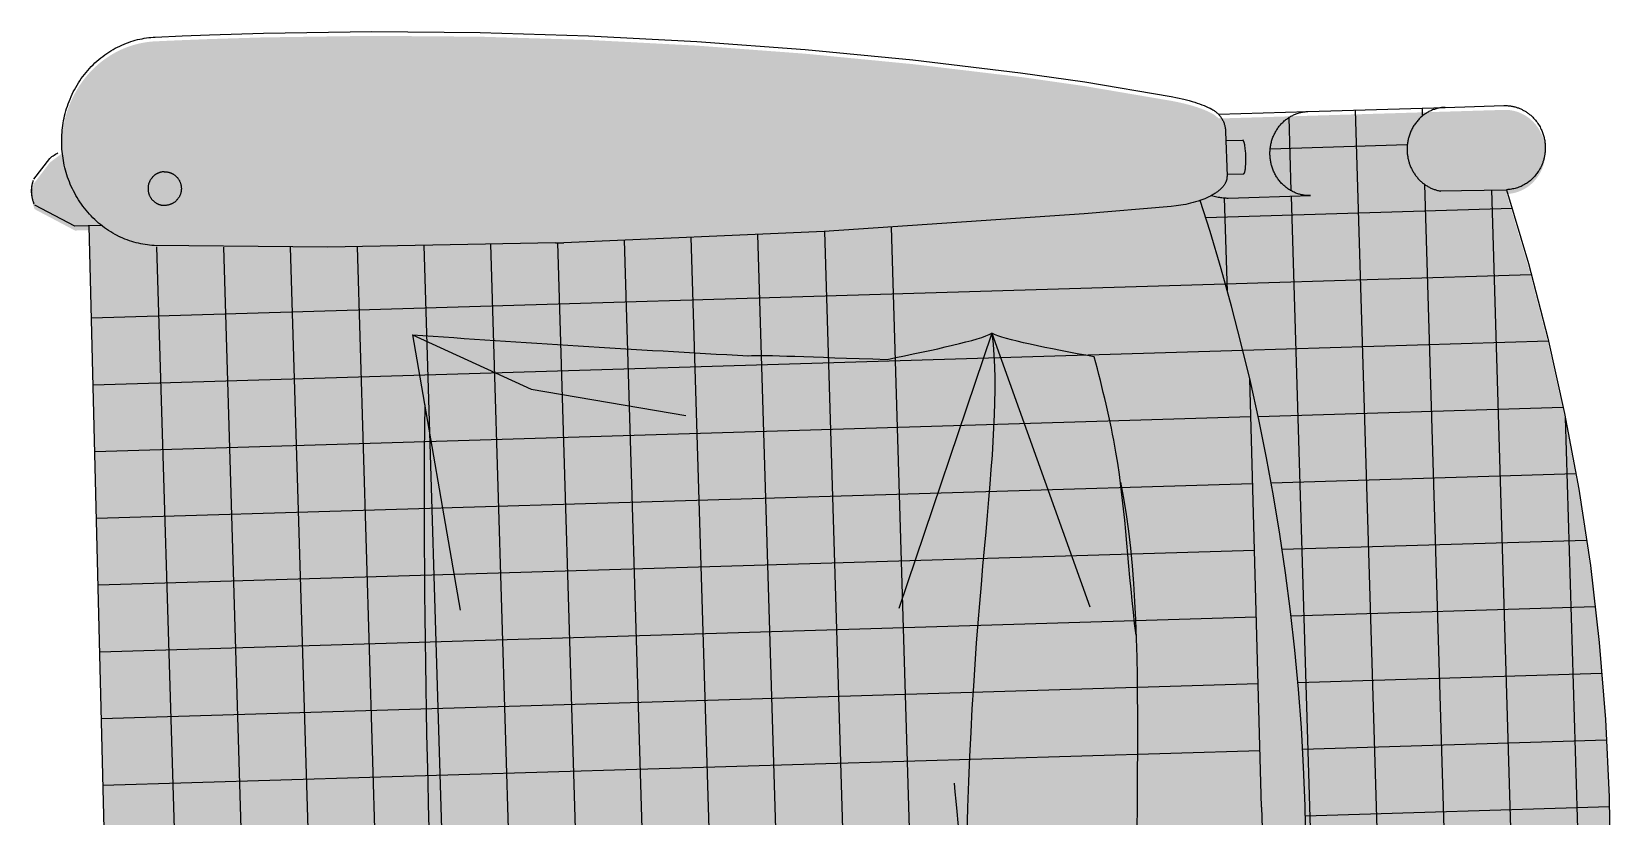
# Model space of a CAD drawing. Header units: millimetres. Extents: x -1 to 5416, y -1238 to 1407.
# Drawn here: x 390.845 to 391.595, y 1388.1 to 1388.473 of the extents above; entities that cross this region are included whole.
import ezdxf

# ---------------------------------------------------------------- set-up
doc = ezdxf.new("R2010")
doc.units = ezdxf.units.MM
doc.header["$MEASUREMENT"] = 0
doc.layers.add('A-FURN', color=32, linetype='Continuous')
doc.layers.add('ID-LF-FURN', color=32, linetype='Continuous')
doc.layers.add('H-BLOCKS', color=7, linetype='Continuous', true_color=0xffffff)

# ---------------------------------------------------------------- blocks, each defined once
blk = doc.blocks.new('SE_Ethimo_Kilt Armchair Lounge')
at = {"layer": 'H-BLOCKS'}
h = blk.add_hatch(color=256, dxfattribs=at)
h.dxf.hatch_style = 1
h.paths.add_polyline_path([(-0.38, 141.72), (-1.62, 290.32), (5.19, 290.32), (24.03, 301.02), (24.31, 301.78), (24.43, 302.13), (24.54, 302.48), (24.64, 302.83), (24.74, 303.18), (24.83, 303.54), (24.91, 303.9), (24.98, 304.26), (25.04, 304.62), (25.09, 304.98), (25.14, 305.35), (25.18, 305.71), (25.21, 306.08), (25.23, 306.44), (25.24, 306.81), (25.24, 307.17), (25.24, 307.54), (25.23, 307.9), (25.21, 308.27), (25.18, 308.63), (25.14, 309), (25.09, 309.36), (25.04, 309.72), (24.98, 310.08), (24.91, 310.44), (24.83, 310.8), (24.74, 311.16), (24.23, 313.07), (16.21, 322.97), (15.66, 323.36), (15.11, 323.75), (14.55, 324.13), (10.39, 326.77), (10.23, 331.67), (10.17, 332.79), (10.09, 333.91), (9.98, 335.03), (9.84, 336.14), (9.69, 337.26), (9.51, 338.36), (9.29, 339.53), (9.05, 340.69), (8.79, 341.84), (8.49, 342.99), (8.17, 344.13), (7.83, 345.26), (7.46, 346.39), (7.06, 347.5), (6.63, 348.64), (6.16, 349.77), (5.68, 350.88), (5.16, 351.99), (4.62, 353.09), (4.04, 354.18), (3.44, 355.25), (2.82, 356.31), (2.17, 357.36), (1.49, 358.4), (0.78, 359.41), (0.05, 360.41), (-0.71, 361.39), (-1.48, 362.35), (-2.29, 363.29), (-3.12, 364.21), (-3.96, 365.11), (-4.83, 365.98), (-5.72, 366.82), (-6.63, 367.65), (-7.55, 368.44), (-8.5, 369.21), (-9.46, 369.96), (-10.44, 370.68), (-11.42, 371.36), (-12.42, 372.01), (-13.44, 372.65), (-14.47, 373.25), (-15.5, 373.82), (-16.54, 374.36), (-17.6, 374.87), (-18.67, 375.35), (-19.72, 375.8), (-20.79, 376.22), (-21.86, 376.61), (-22.95, 376.97), (-24.01, 377.3), (-25.09, 377.6), (-26.17, 377.88), (-27.25, 378.12), (-28.31, 378.34), (-29.38, 378.52), (-30.45, 378.68), (-31.52, 378.82), (-32.56, 378.92), (-33.6, 379), (-34.64, 379.06), (-35.17, 379.08), (-35.69, 379.09), (-48.56, 379.28), (-61.43, 379.39), (-87.18, 379.41), (-138.67, 378.6), (-190.17, 376.63), (-241.62, 373.53), (-293, 369.28), (-344.26, 363.89), (-395.35, 357.38), (-446.86, 349.64), (-476.75, 344.45), (-517.53, 336.25), (-520.49, 335.57), (-523.42, 334.81), (-526.04, 334.05), (-527.35, 333.64), (-528.64, 333.2), (-529.77, 332.8), (-530.89, 332.38), (-532, 331.93), (-533.1, 331.46), (-534.03, 331.03), (-534.94, 330.59), (-535.84, 330.12), (-536.73, 329.62), (-537.08, 329.41), (-537.42, 329.19), (-537.75, 328.96), (-538.07, 328.71), (-538.39, 328.46), (-539.89, 327.17), (-582.29, 327.17), (-647.5, 327.17), (-675.46, 327.17), (-675.85, 327.17), (-676.25, 327.15), (-676.64, 327.13), (-677.03, 327.1), (-677.42, 327.07), (-677.81, 327.02), (-678.2, 326.96), (-678.58, 326.9), (-678.97, 326.83), (-679.35, 326.75), (-679.73, 326.66), (-680.11, 326.57), (-680.49, 326.46), (-680.86, 326.35), (-681.23, 326.23), (-681.6, 326.11), (-681.97, 325.97), (-682.33, 325.83), (-682.69, 325.68), (-683.05, 325.52), (-683.4, 325.36), (-683.75, 325.18), (-684.1, 325), (-684.45, 324.81), (-684.79, 324.62), (-685.13, 324.42), (-685.46, 324.21), (-685.79, 323.99), (-686.11, 323.76), (-686.44, 323.53), (-686.75, 323.29), (-687.07, 323.05), (-687.57, 322.63), (-688.05, 322.2), (-688.52, 321.75), (-688.98, 321.29), (-689.41, 320.81), (-689.84, 320.32), (-690.24, 319.82), (-690.63, 319.3), (-691.01, 318.77), (-691.36, 318.22), (-691.7, 317.67), (-692.02, 317.1), (-692.33, 316.52), (-692.61, 315.93), (-692.88, 315.33), (-693.13, 314.73), (-693.29, 314.28), (-693.45, 313.82), (-693.6, 313.36), (-693.74, 312.9), (-693.87, 312.43), (-693.98, 311.96), (-694.09, 311.49), (-694.18, 311.01), (-694.27, 310.54), (-694.34, 310.06), (-694.4, 309.58), (-694.45, 309.1), (-694.49, 308.62), (-694.52, 308.13), (-694.53, 307.65), (-694.54, 307.17), (-694.53, 306.77), (-694.52, 306.38), (-694.5, 305.98), (-694.48, 305.58), (-694.44, 305.19), (-694.4, 304.79), (-694.36, 304.4), (-694.3, 304.01), (-694.24, 303.62), (-694.17, 303.23), (-694.09, 302.85), (-694, 302.46), (-693.91, 302.08), (-693.81, 301.7), (-693.71, 301.32), (-693.59, 300.95), (-693.47, 300.57), (-693.34, 300.2), (-693.21, 299.84), (-693.07, 299.47), (-692.92, 299.11), (-692.76, 298.75), (-692.6, 298.39), (-692.43, 298.04), (-692.26, 297.69), (-692.08, 297.34), (-691.89, 297), (-691.69, 296.66), (-691.49, 296.32), (-691.28, 295.99), (-691.06, 295.66), (-690.84, 295.34), (-690.53, 294.9), (-690.2, 294.47), (-689.86, 294.05), (-689.52, 293.65), (-689.16, 293.25), (-688.79, 292.86), (-688.41, 292.48), (-688.02, 292.12), (-687.63, 291.76), (-687.22, 291.42), (-686.8, 291.09), (-686.38, 290.77), (-685.94, 290.46), (-685.5, 290.16), (-685.05, 289.88), (-684.59, 289.61), (-684.06, 289.32), (-683.53, 289.05), (-682.99, 288.79), (-682.44, 288.56), (-681.88, 288.34), (-681.32, 288.14), (-680.75, 287.96), (-680.18, 287.79), (-679.6, 287.65), (-679.02, 287.52), (-678.43, 287.42), (-677.84, 287.33), (-677.25, 287.26), (-676.65, 287.21), (-676.06, 287.18), (-675.57, 287.17), (-684.88, 251.95), (-693, 216.21), (-699.9, 180.21), (-705.55, 143.96), (-709.95, 107.52), (-713.11, 70.92), (-715, 34.19), (-715.63, -2.63), (-715, -39.45), (-713.11, -76.18), (-709.95, -112.78), (-705.55, -149.22), (-699.9, -185.47), (-693, -221.47), (-684.88, -257.21), (-675.52, -292.63), (-676.06, -292.64), (-676.65, -292.67), (-677.25, -292.72), (-677.84, -292.79), (-678.43, -292.87), (-679.02, -292.98), (-679.6, -293.11), (-680.18, -293.25), (-680.75, -293.41), (-681.32, -293.6), (-681.88, -293.8), (-682.44, -294.01), (-682.99, -294.25), (-683.53, -294.51), (-684.06, -294.78), (-684.59, -295.07), (-685.05, -295.34), (-685.5, -295.62), (-685.94, -295.92), (-686.38, -296.23), (-686.8, -296.55), (-687.22, -296.88), (-687.63, -297.22), (-688.02, -297.58), (-688.41, -297.94), (-688.79, -298.32), (-689.16, -298.71), (-689.52, -299.1), (-689.86, -299.51), (-690.2, -299.93), (-690.53, -300.36), (-690.84, -300.79), (-691.06, -301.12), (-691.28, -301.45), (-691.49, -301.78), (-691.69, -302.11), (-691.89, -302.45), (-692.08, -302.8), (-692.26, -303.14), (-692.43, -303.5), (-692.6, -303.85), (-692.76, -304.21), (-692.92, -304.57), (-693.07, -304.93), (-693.21, -305.29), (-693.34, -305.66), (-693.47, -306.03), (-693.59, -306.41), (-693.71, -306.78), (-693.81, -307.16), (-693.91, -307.54), (-694, -307.92), (-694.09, -308.31), (-694.17, -308.69), (-694.24, -309.08), (-694.3, -309.47), (-694.36, -309.86), (-694.4, -310.25), (-694.44, -310.65), (-694.48, -311.04), (-694.5, -311.44), (-694.52, -311.83), (-694.53, -312.23), (-694.54, -312.63), (-694.53, -313.11), (-694.52, -313.59), (-694.49, -314.07), (-694.45, -314.55), (-694.4, -315.04), (-694.34, -315.52), (-694.27, -315.99), (-694.18, -316.47), (-694.09, -316.95), (-693.98, -317.42), (-693.87, -317.89), (-693.74, -318.36), (-693.6, -318.82), (-693.45, -319.28), (-693.29, -319.73), (-693.13, -320.18), (-692.88, -320.79), (-692.61, -321.39), (-692.33, -321.98), (-692.02, -322.56), (-691.7, -323.13), (-691.36, -323.68), (-691.01, -324.22), (-690.63, -324.76), (-690.24, -325.27), (-689.84, -325.78), (-689.41, -326.27), (-688.98, -326.75), (-688.52, -327.21), (-688.05, -327.66), (-687.57, -328.09), (-687.07, -328.5), (-686.75, -328.75), (-686.44, -328.99), (-686.11, -329.22), (-685.79, -329.45), (-685.46, -329.66), (-685.13, -329.87), (-684.79, -330.08), (-684.45, -330.27), (-684.1, -330.46), (-683.75, -330.64), (-683.4, -330.81), (-683.05, -330.98), (-682.69, -331.14), (-682.33, -331.29), (-681.97, -331.43), (-681.6, -331.57), (-681.23, -331.69), (-680.86, -331.81), (-680.49, -331.92), (-680.11, -332.03), (-679.73, -332.12), (-679.35, -332.21), (-678.97, -332.29), (-678.58, -332.36), (-678.2, -332.42), (-677.81, -332.48), (-677.42, -332.52), (-677.03, -332.56), (-676.64, -332.59), (-676.25, -332.61), (-675.85, -332.62), (-675.46, -332.63), (-647.5, -332.63), (-582.29, -332.63), (-539.81, -332.63), (-538.7, -333.65), (-538.39, -333.92), (-538.07, -334.17), (-537.75, -334.41), (-537.42, -334.65), (-537.08, -334.87), (-536.73, -335.08), (-535.84, -335.58), (-534.94, -336.05), (-534.03, -336.49), (-533.1, -336.92), (-532, -337.39), (-530.89, -337.83), (-529.77, -338.26), (-528.64, -338.66), (-527.35, -339.09), (-526.04, -339.51), (-523.42, -340.27), (-520.49, -341.02), (-517.53, -341.7), (-476.75, -349.91), (-446.86, -355.1), (-395.35, -362.83), (-344.26, -369.35), (-293, -374.74), (-241.62, -378.99), (-190.17, -382.09), (-138.67, -384.05), (-87.18, -384.87), (-61.43, -384.85), (-48.56, -384.73), (-35.69, -384.55), (-35.17, -384.53), (-34.64, -384.52), (-33.6, -384.46), (-32.56, -384.38), (-31.52, -384.28), (-30.45, -384.14), (-29.38, -383.98), (-28.31, -383.79), (-27.25, -383.58), (-26.17, -383.33), (-25.09, -383.06), (-24.01, -382.76), (-22.95, -382.43), (-21.86, -382.07), (-20.79, -381.68), (-19.72, -381.26), (-18.67, -380.81), (-17.6, -380.33), (-16.54, -379.81), (-15.5, -379.27), (-14.47, -378.71), (-13.44, -378.1), (-12.42, -377.47), (-11.42, -376.82), (-10.44, -376.13), (-9.46, -375.41), (-8.5, -374.67), (-7.55, -373.9), (-6.63, -373.11), (-5.72, -372.28), (-4.83, -371.43), (-3.96, -370.56), (-3.12, -369.67), (-2.29, -368.75), (-1.48, -367.81), (-0.71, -366.85), (0.05, -365.87), (0.78, -364.87), (1.49, -363.86), (2.17, -362.82), (2.82, -361.77), (3.44, -360.71), (4.04, -359.64), (4.62, -358.55), (5.16, -357.44), (5.68, -356.34), (6.16, -355.22), (6.63, -354.1), (7.06, -352.96), (7.46, -351.84), (7.83, -350.72), (8.17, -349.59), (8.49, -348.45), (8.79, -347.3), (9.05, -346.14), (9.29, -344.98), (9.51, -343.82), (9.69, -342.71), (9.84, -341.6), (9.98, -340.49), (10.09, -339.37), (10.17, -338.25), (10.23, -337.13), (10.27, -336.01), (10.31, -332.58), (15.66, -328.82), (16.21, -328.42), (24.17, -318.6), (24.64, -316.97), (24.74, -316.62), (24.83, -316.26), (24.91, -315.9), (24.98, -315.54), (25.04, -315.18), (25.09, -314.82), (25.14, -314.45), (25.18, -314.09), (25.21, -313.72), (25.23, -313.36), (25.24, -312.99), (25.24, -312.63), (25.24, -312.26), (25.23, -311.9), (25.21, -311.53), (25.18, -311.17), (25.14, -310.81), (25.09, -310.44), (25.04, -310.08), (24.98, -309.72), (24.91, -309.36), (24.83, -309), (24.74, -308.64), (24.64, -308.29), (24.13, -306.54), (5.19, -295.78), (-1.61, -295.78), (0.02, -2.63)])
for p, q in [((-604.97, 325.34), (-604.97, -334.66)), ((-668.47, 285.44), (-668.47, -294.77)), ((-636.72, 289.02), (-636.72, -298.34)), ((-573.22, 285.34), (-573.22, -294.67)), ((-382.72, 276.22), (-382.72, -285.74)), ((-350.97, 275.03), (-350.97, -284.55)), ((-319.22, 274.63), (-319.22, -284.15)), ((-287.47, 274.23), (-287.47, -283.75)), ((-255.72, 273.83), (-255.72, -283.36)), ((-223.97, 273.48), (-223.97, -283)), ((-192.22, 273.81), (-192.22, -283.34)), ((-160.47, 274.16), (-160.47, -283.69)), ((-128.72, 274.51), (-128.72, -284.04)), ((-96.97, 275.25), (-96.97, -284.77)), ((-65.22, 276.3), (-65.22, -285.82)), ((-33.47, 277.35), (-33.47, -286.88)), ((-700.22, 176.16), (-700.22, -185.48)), ((-570.93, 0), (-715.57, 0)), ((-570.57, -31.75), (-715.18, -31.75)), ((-0.14, -31.75), (-550.3, -31.75)), ((-569.28, -63.5), (-713.88, -63.5)), ((-0.31, -63.5), (-550.39, -63.5)), ((-567, -95.25), (-711.65, -95.25)), ((-0.49, -95.25), (-550.48, -95.25)), ((-563.71, -127), (-708.49, -127)), ((-0.67, -127), (-550.57, -127)), ((-559.45, -158.75), (-704.39, -158.75)), ((-0.85, -158.75), (-550.66, -158.75)), ((-554.21, -190.5), (-699.33, -190.5)), ((-1.02, -190.5), (-550.75, -190.5)), ((-547.91, -222.25), (-693.26, -222.25)), ((-1.2, -222.25), (-547.91, -222.25)), ((-540.56, -254), (-686.08, -254)), ((-541.47, -250.29), (-541.47, -294.81)), ((-1.38, -254), (-540.56, -254)), ((-222.85, -283), (-114.48, -284.19)), ((-114.48, -284.19), (-32.13, -287.55)), ((-532.15, -285.75), (-677.88, -285.75)), ((-573.22, -297.19), (-573.22, -332.14)), ((-7.5, -297.81), (5.18, -297.81)), ((-38, -306.43), (-37.11, -306.48)), ((-563.82, -317.5), (-629.03, -317.5)), ((-582.3, -334.66), (-647.52, -334.66)), ((-636.72, -330.98), (-636.72, -334.66))]:
    blk.add_line(p, q)
for points in [[(-715.65, -4.66), (-715.01, 32.16), (-713.12, 68.89), (-709.96, 105.49), (-705.56, 141.93), (-699.91, 178.17), (-693.02, 214.18), (-684.89, 249.91), (-675.53, 285.34)], [(-529.87, 284.44), (-534.06, 269.73), (-538.79, 251.87), (-543.2, 233.93), (-547.29, 215.91), (-551.06, 197.82), (-554.5, 179.66), (-557.62, 161.43), (-560.41, 143.14), (-562.88, 124.8), (-565.02, 106.42), (-566.84, 87.98), (-568.32, 69.51), (-569.48, 51.01), (-570.31, 32.47), (-570.8, 13.91), (-570.97, -4.66)], [(-550.22, -4.66), (-550.65, 199.77)], [(-675.53, -294.66), (-684.89, -259.24), (-693.02, -223.5), (-699.91, -187.5), (-705.56, -151.26), (-709.96, -114.81), (-713.12, -78.21), (-715.01, -41.48), (-715.65, -4.66)], [(-570.97, -4.66), (-570.8, -23.24), (-570.31, -41.8), (-569.48, -60.33), (-568.32, -78.84), (-566.84, -97.31), (-565.02, -115.74), (-562.88, -134.13), (-560.41, -152.47), (-557.62, -170.75), (-554.5, -188.98), (-551.06, -207.14), (-547.29, -225.24), (-543.2, -243.26), (-538.79, -261.2), (-534.06, -279.05), (-529.82, -293.94)], [(-550.22, -4.66), (-550.8, -208.41)], [(0.01, -4.66), (-1.62, -297.81)], [(-542.91, -305.09), (-542.91, -304.96), (-542.9, -304.83), (-542.89, -304.71), (-542.89, -304.58), (-542.87, -304.46), (-542.86, -304.33), (-542.84, -304.21), (-542.82, -304.08), (-542.8, -303.96), (-542.78, -303.84), (-542.75, -303.72), (-542.72, -303.6), (-542.69, -303.48), (-542.66, -303.37), (-542.62, -303.25), (-542.59, -303.13), (-542.54, -302.99), (-542.49, -302.86), (-542.44, -302.72), (-542.38, -302.59), (-542.32, -302.45), (-542.26, -302.32), (-542.2, -302.19), (-542.13, -302.06), (-542, -301.82), (-541.86, -301.58), (-541.72, -301.35), (-541.56, -301.12), (-541.36, -300.84), (-541.15, -300.57), (-540.93, -300.3), (-540.71, -300.04), (-540.48, -299.8), (-540.25, -299.57), (-540.02, -299.34), (-539.78, -299.12), (-539.47, -298.85), (-539.16, -298.59), (-538.85, -298.34), (-538.53, -298.1), (-538.21, -297.87), (-537.88, -297.64), (-537.56, -297.43), (-537.22, -297.22), (-536.83, -296.97), (-536.43, -296.74), (-536.02, -296.51), (-535.61, -296.29), (-534.79, -295.88), (-533.96, -295.49), (-533, -295.08), (-532.04, -294.7), (-531.07, -294.35), (-530.09, -294.03), (-528.87, -293.65), (-527.64, -293.31), (-526.4, -293), (-525.15, -292.73), (-524.02, -292.5), (-522.87, -292.29), (-521.73, -292.11), (-520.58, -291.95), (-518.28, -291.69), (-515.97, -291.5), (-474.52, -289.17), (-350.72, -284.54), (-226.85, -283)], [(-222.85, -283), (-226.85, -283)], [(-15.81, -292.22), (-14.79, -292.78), (-13.78, -293.35), (-12.77, -293.97), (-11.77, -294.61), (-10.79, -295.28), (-9.83, -295.97), (-8.87, -296.7), (-7.93, -297.45), (-7.01, -298.22), (-6.11, -299.02), (-5.22, -299.85), (-4.35, -300.7), (-3.51, -301.57), (-2.68, -302.47), (-1.88, -303.39), (-1.1, -304.32), (-0.34, -305.28), (0.39, -306.26), (1.1, -307.25), (1.79, -308.26), (2.45, -309.29), (3.08, -310.33), (3.69, -311.39), (4.27, -312.45), (4.82, -313.53), (5.35, -314.63), (5.85, -315.72), (6.32, -316.83), (6.77, -317.94), (7.19, -319.07), (7.57, -320.17), (7.93, -321.28), (8.26, -322.4), (8.57, -323.53), (8.85, -324.66), (9.11, -325.8), (9.34, -326.95), (9.54, -328.1), (9.72, -329.19), (9.86, -330.29), (9.99, -331.39), (10.09, -332.49), (10.17, -333.6), (10.23, -334.71), (10.26, -335.81), (10.27, -336.92), (10.26, -338.04), (10.22, -339.16), (10.16, -340.28), (10.07, -341.4), (9.97, -342.52), (9.83, -343.64), (9.68, -344.75), (9.5, -345.85), (9.28, -347.02), (9.04, -348.18), (8.77, -349.33), (8.48, -350.48), (8.16, -351.62), (7.81, -352.75), (7.44, -353.88), (7.05, -354.99), (6.61, -356.13), (6.15, -357.26), (5.67, -358.37), (5.15, -359.48), (4.61, -360.58), (4.03, -361.67), (3.43, -362.74), (2.81, -363.8), (2.15, -364.85), (1.47, -365.89), (0.77, -366.9), (0.04, -367.9), (-0.72, -368.88), (-1.5, -369.84), (-2.3, -370.78), (-3.13, -371.7), (-3.97, -372.6), (-4.84, -373.47), (-5.73, -374.31), (-6.64, -375.14), (-7.56, -375.93), (-8.51, -376.7), (-9.47, -377.45), (-10.45, -378.17), (-11.43, -378.85), (-12.43, -379.51), (-13.45, -380.14), (-14.48, -380.74), (-15.51, -381.31), (-16.55, -381.85), (-17.61, -382.36), (-18.68, -382.84), (-19.73, -383.29), (-20.8, -383.71), (-21.88, -384.1), (-22.96, -384.46), (-24.03, -384.79), (-25.1, -385.09), (-26.18, -385.37), (-27.27, -385.61), (-28.32, -385.83), (-29.39, -386.01), (-30.46, -386.17), (-31.53, -386.31), (-32.57, -386.41), (-33.61, -386.49), (-34.66, -386.55), (-35.18, -386.57), (-35.7, -386.58), (-48.57, -386.77), (-61.44, -386.88), (-87.19, -386.9), (-138.68, -386.09), (-190.18, -384.12), (-241.64, -381.02), (-293.01, -376.77), (-344.27, -371.38), (-395.36, -364.87)], [(-32.13, -287.55), (-31.09, -287.65)], [(-31.09, -287.65), (-30.06, -287.78)], [(-30.06, -287.78), (-29, -287.94)], [(-29, -287.94), (-27.94, -288.12)], [(-27.94, -288.12), (-26.89, -288.33)], [(-26.89, -288.33), (-25.84, -288.56)], [(-25.84, -288.56), (-24.77, -288.83), (-23.7, -289.12)], [(-23.7, -289.12), (-22.65, -289.44), (-21.6, -289.79)], [(-21.6, -289.79), (-20.53, -290.17), (-19.47, -290.58)], [(-19.47, -290.58), (-18.42, -291.01), (-17.38, -291.47)], [(-17.38, -291.47), (-16.33, -291.97), (-15.3, -292.5)], [(-694.55, -314.66), (-694.55, -314.26), (-694.53, -313.87), (-694.52, -313.47), (-694.49, -313.07), (-694.46, -312.68), (-694.41, -312.29), (-694.37, -311.89), (-694.31, -311.5), (-694.25, -311.11), (-694.18, -310.73), (-694.1, -310.34), (-694.01, -309.96), (-693.92, -309.57), (-693.82, -309.19), (-693.72, -308.81), (-693.6, -308.44), (-693.48, -308.07), (-693.36, -307.69), (-693.22, -307.33), (-693.08, -306.96), (-692.93, -306.6), (-692.78, -306.24), (-692.61, -305.88), (-692.45, -305.53), (-692.27, -305.18), (-692.09, -304.83), (-691.9, -304.49), (-691.7, -304.15), (-691.5, -303.81), (-691.29, -303.48), (-691.07, -303.15), (-690.85, -302.83), (-690.54, -302.39), (-690.21, -301.96), (-689.87, -301.54), (-689.53, -301.14), (-689.17, -300.74), (-688.8, -300.35), (-688.42, -299.97), (-688.03, -299.61), (-687.64, -299.25), (-687.23, -298.91), (-686.81, -298.58), (-686.39, -298.26), (-685.96, -297.95), (-685.51, -297.66), (-685.06, -297.37), (-684.6, -297.1), (-684.08, -296.81), (-683.54, -296.54), (-683, -296.28), (-682.45, -296.05), (-681.89, -295.83), (-681.33, -295.63), (-680.76, -295.45), (-680.19, -295.28), (-679.61, -295.14), (-679.03, -295.01), (-678.44, -294.91), (-677.85, -294.82), (-677.26, -294.75), (-676.66, -294.7), (-676.07, -294.67), (-675.47, -294.66)], [(-643.46, -295.14), (-675.47, -294.66)], [(-647.52, -334.66), (-647.1, -334.66), (-646.68, -334.64), (-646.26, -334.62), (-645.84, -334.58), (-645.41, -334.53), (-644.98, -334.48), (-644.55, -334.41), (-644.12, -334.33), (-643.68, -334.24), (-643.25, -334.13), (-642.81, -334.02), (-642.38, -333.89), (-641.94, -333.75), (-641.51, -333.6), (-641.07, -333.43), (-640.64, -333.26), (-640.21, -333.07), (-639.79, -332.87), (-639.36, -332.65), (-638.94, -332.43), (-638.52, -332.19), (-638.11, -331.94), (-637.7, -331.68), (-637.3, -331.4), (-636.9, -331.12), (-636.51, -330.82), (-636.12, -330.51), (-635.75, -330.19), (-635.38, -329.86), (-635.01, -329.52), (-634.66, -329.17), (-634.31, -328.8), (-633.98, -328.43), (-633.65, -328.05), (-633.33, -327.66), (-633.02, -327.27), (-632.72, -326.86), (-632.43, -326.45), (-632.15, -326.03), (-631.89, -325.61), (-631.63, -325.17), (-631.39, -324.74), (-631.15, -324.29), (-630.93, -323.85), (-630.72, -323.4), (-630.52, -322.94), (-630.33, -322.48), (-630.16, -322.02), (-629.99, -321.56), (-629.84, -321.1), (-629.7, -320.63), (-629.56, -320.17), (-629.45, -319.7), (-629.34, -319.23), (-629.24, -318.77), (-629.16, -318.3), (-629.08, -317.84), (-629.02, -317.38), (-628.96, -316.92), (-628.92, -316.46), (-628.89, -316), (-628.86, -315.55), (-628.85, -315.11), (-628.84, -314.66), (-628.85, -314.27), (-628.86, -313.88), (-628.88, -313.48), (-628.9, -313.09), (-628.94, -312.69), (-628.98, -312.28), (-629.03, -311.88), (-629.08, -311.47), (-629.15, -311.06), (-629.22, -310.66), (-629.3, -310.25), (-629.4, -309.84), (-629.49, -309.43), (-629.6, -309.02), (-629.72, -308.61), (-629.85, -308.2), (-629.98, -307.79), (-630.12, -307.38), (-630.28, -306.98), (-630.44, -306.58), (-630.61, -306.17), (-630.79, -305.78), (-630.98, -305.38), (-631.17, -304.99), (-631.38, -304.6), (-631.59, -304.22), (-631.82, -303.84), (-632.05, -303.46), (-632.29, -303.09), (-632.54, -302.72), (-632.79, -302.36), (-633.06, -302.01), (-633.33, -301.66), (-633.61, -301.32), (-633.89, -300.98), (-634.19, -300.65), (-634.49, -300.33), (-634.8, -300.02), (-635.11, -299.71), (-635.43, -299.42), (-635.76, -299.13), (-636.09, -298.84), (-636.43, -298.57), (-636.77, -298.31), (-637.12, -298.05), (-637.47, -297.8), (-637.82, -297.57), (-638.18, -297.34), (-638.55, -297.12), (-638.91, -296.91), (-639.28, -296.71), (-639.66, -296.52), (-640.03, -296.34), (-640.41, -296.17), (-640.79, -296.01), (-641.17, -295.85), (-641.55, -295.71), (-641.93, -295.58), (-642.31, -295.45), (-642.69, -295.34), (-643.08, -295.24), (-643.46, -295.14), (-643.84, -295.05), (-644.22, -294.98)], [(-543.18, -294.68), (-582.3, -294.66)], [(-582.3, -294.66), (-581.89, -294.67), (-581.47, -294.68), (-581.05, -294.71), (-580.63, -294.74), (-580.2, -294.79), (-579.77, -294.85), (-579.34, -294.92), (-578.91, -295), (-578.47, -295.09), (-578.04, -295.19), (-577.6, -295.31), (-577.17, -295.43), (-576.73, -295.57), (-576.3, -295.73), (-575.86, -295.89), (-575.43, -296.07), (-575, -296.26), (-574.57, -296.46), (-574.15, -296.67), (-573.73, -296.9), (-573.31, -297.13), (-572.9, -297.39), (-572.49, -297.65), (-572.09, -297.92), (-571.69, -298.21), (-571.3, -298.51), (-570.91, -298.81), (-570.54, -299.13), (-570.17, -299.47), (-569.8, -299.81), (-569.45, -300.16), (-569.1, -300.52), (-568.76, -300.89), (-568.44, -301.27), (-568.12, -301.66), (-567.81, -302.06), (-567.51, -302.46), (-567.22, -302.87), (-566.94, -303.29), (-566.68, -303.72), (-566.42, -304.15), (-566.18, -304.59), (-565.94, -305.03), (-565.72, -305.48), (-565.51, -305.93), (-565.31, -306.38), (-565.12, -306.84), (-564.94, -307.3), (-564.78, -307.76), (-564.63, -308.23), (-564.48, -308.69), (-564.35, -309.16), (-564.23, -309.63), (-564.13, -310.09), (-564.03, -310.56), (-563.94, -311.02), (-563.87, -311.49), (-563.81, -311.95), (-563.75, -312.41), (-563.71, -312.86), (-563.68, -313.32), (-563.65, -313.77), (-563.64, -314.22), (-563.63, -314.66)], [(-535.21, -296.09), (-535.87, -295.9), (-537.11, -295.58), (-538.37, -295.3), (-538.97, -295.18), (-539.58, -295.07), (-540.19, -294.98), (-540.8, -294.89), (-541.4, -294.82), (-541.99, -294.76), (-542.59, -294.72), (-543.18, -294.68)], [(5.18, -297.81), (23.99, -308.5)], [(-550.89, -306.03), (-550.89, -306.03), (-550.9, -306.03), (-550.91, -306.03), (-550.91, -306.04), (-550.92, -306.04), (-550.93, -306.04), (-550.93, -306.04), (-550.94, -306.04), (-550.95, -306.04), (-550.95, -306.05), (-550.96, -306.05), (-550.97, -306.05), (-550.98, -306.05), (-550.98, -306.06), (-550.99, -306.06), (-551, -306.07), (-551, -306.07), (-551.01, -306.07), (-551.02, -306.08), (-551.02, -306.08), (-551.03, -306.09), (-551.04, -306.1), (-551.05, -306.1), (-551.05, -306.11), (-551.06, -306.11), (-551.07, -306.12), (-551.07, -306.13), (-551.08, -306.13), (-551.09, -306.14), (-551.1, -306.15), (-551.11, -306.17), (-551.13, -306.18), (-551.14, -306.2), (-551.15, -306.22), (-551.17, -306.25), (-551.18, -306.27), (-551.2, -306.29), (-551.21, -306.32), (-551.23, -306.34), (-551.24, -306.37), (-551.26, -306.4), (-551.28, -306.46), (-551.31, -306.52), (-551.34, -306.6), (-551.37, -306.67), (-551.4, -306.75), (-551.43, -306.84), (-551.45, -306.93), (-551.51, -307.12), (-551.56, -307.34), (-551.62, -307.57), (-551.67, -307.82), (-551.76, -308.38), (-551.85, -308.99), (-551.92, -309.66), (-551.99, -310.36), (-552.04, -311.09), (-552.1, -312.58), (-552.12, -314.03), (-552.1, -315.49), (-552.04, -316.98), (-551.99, -317.71), (-551.92, -318.41), (-551.85, -319.08), (-551.76, -319.69), (-551.67, -320.24), (-551.62, -320.5), (-551.56, -320.73), (-551.51, -320.94), (-551.45, -321.14), (-551.43, -321.23), (-551.4, -321.32), (-551.37, -321.4), (-551.34, -321.47), (-551.31, -321.54), (-551.28, -321.61), (-551.26, -321.67), (-551.24, -321.7), (-551.23, -321.72), (-551.21, -321.75), (-551.2, -321.78), (-551.18, -321.8), (-551.17, -321.82), (-551.15, -321.84), (-551.14, -321.86), (-551.13, -321.88), (-551.11, -321.9), (-551.1, -321.92), (-551.09, -321.92), (-551.08, -321.93), (-551.07, -321.94), (-551.07, -321.95), (-551.06, -321.95), (-551.05, -321.96), (-551.05, -321.97), (-551.04, -321.97), (-551.03, -321.98), (-551.02, -321.98), (-551.02, -321.99), (-551.01, -321.99), (-551, -322), (-551, -322), (-550.99, -322.01), (-550.98, -322.01), (-550.98, -322.01), (-550.97, -322.02), (-550.96, -322.02), (-550.95, -322.02), (-550.95, -322.02), (-550.94, -322.03), (-550.93, -322.03), (-550.93, -322.03), (-550.92, -322.03), (-550.91, -322.03), (-550.91, -322.03), (-550.9, -322.03), (-550.89, -322.03), (-550.89, -322.03)], [(-542.91, -306.03), (-550.89, -306.03)], [(-542.91, -326.31), (-542.91, -305.09)], [(-38.01, -322.43), (-38.25, -322.43), (-38.49, -322.42), (-38.73, -322.4), (-38.96, -322.37), (-39.2, -322.34), (-39.43, -322.3), (-39.67, -322.25), (-39.9, -322.2), (-40.06, -322.16), (-40.23, -322.11), (-40.39, -322.06), (-40.55, -322.01), (-40.71, -321.95), (-40.87, -321.89), (-41.03, -321.83), (-41.19, -321.76), (-41.35, -321.69), (-41.5, -321.61), (-41.65, -321.54), (-41.8, -321.45), (-41.95, -321.37), (-42.1, -321.28), (-42.24, -321.19), (-42.38, -321.1), (-42.59, -320.96), (-42.78, -320.82), (-42.98, -320.66), (-43.16, -320.51), (-43.35, -320.34), (-43.52, -320.17), (-43.7, -320), (-43.86, -319.82), (-44.02, -319.64), (-44.18, -319.45), (-44.33, -319.25), (-44.48, -319.06), (-44.61, -318.85), (-44.75, -318.64), (-44.87, -318.43), (-44.99, -318.22), (-45.1, -318), (-45.21, -317.78), (-45.31, -317.55), (-45.4, -317.32), (-45.48, -317.09), (-45.56, -316.86), (-45.63, -316.62), (-45.69, -316.38), (-45.75, -316.14), (-45.8, -315.9), (-45.84, -315.66), (-45.87, -315.41), (-45.9, -315.17), (-45.92, -314.92), (-45.93, -314.68), (-45.93, -314.43), (-45.93, -314.18), (-45.92, -313.94), (-45.9, -313.69), (-45.87, -313.45), (-45.84, -313.2), (-45.8, -312.96), (-45.75, -312.72), (-45.69, -312.48), (-45.63, -312.24), (-45.56, -312), (-45.48, -311.77), (-45.4, -311.54), (-45.31, -311.31), (-45.21, -311.08), (-45.1, -310.86), (-44.99, -310.64), (-44.87, -310.43), (-44.75, -310.22), (-44.61, -310.01), (-44.48, -309.81), (-44.33, -309.61), (-44.18, -309.41), (-44.02, -309.22), (-43.86, -309.04), (-43.7, -308.86), (-43.52, -308.69), (-43.35, -308.52), (-43.16, -308.35), (-42.98, -308.2), (-42.78, -308.05), (-42.59, -307.9), (-42.38, -307.76), (-42.2, -307.64), (-42.01, -307.53), (-41.82, -307.42), (-41.63, -307.32), (-41.43, -307.22), (-41.24, -307.12), (-41.03, -307.04), (-40.83, -306.96), (-40.61, -306.87), (-40.38, -306.8), (-40.15, -306.73), (-39.92, -306.67), (-39.69, -306.61), (-39.45, -306.56), (-39.21, -306.52), (-38.97, -306.49), (-38.73, -306.46), (-38.49, -306.45), (-38.25, -306.43), (-38, -306.43)], [(-30.09, -314.44), (-30.09, -314.19), (-30.1, -313.95), (-30.12, -313.7), (-30.15, -313.46), (-30.18, -313.22), (-30.22, -312.98), (-30.27, -312.74), (-30.32, -312.5), (-30.39, -312.26), (-30.46, -312.03), (-30.53, -311.79), (-30.62, -311.56), (-30.71, -311.34), (-30.8, -311.11), (-30.91, -310.89), (-31.02, -310.67), (-31.14, -310.46), (-31.26, -310.25), (-31.39, -310.04), (-31.52, -309.84), (-31.67, -309.64), (-31.81, -309.45), (-31.97, -309.26), (-32.13, -309.07), (-32.29, -308.89), (-32.46, -308.72), (-32.64, -308.55), (-32.82, -308.39), (-33, -308.23), (-33.19, -308.08), (-33.39, -307.93), (-33.59, -307.79), (-33.73, -307.7), (-33.87, -307.61), (-34.02, -307.52), (-34.16, -307.44), (-34.31, -307.35), (-34.46, -307.28), (-34.62, -307.2), (-34.77, -307.13), (-34.93, -307.06), (-35.08, -307), (-35.24, -306.93), (-35.4, -306.88), (-35.56, -306.82), (-35.73, -306.77), (-35.89, -306.72), (-36.05, -306.68), (-36.31, -306.62), (-36.58, -306.56), (-36.85, -306.52), (-37.11, -306.48)], [(-675.47, -334.66), (-675.86, -334.66), (-676.26, -334.64), (-676.65, -334.62), (-677.04, -334.59), (-677.43, -334.56), (-677.82, -334.51), (-678.21, -334.45), (-678.59, -334.39), (-678.98, -334.32), (-679.36, -334.24), (-679.74, -334.15), (-680.12, -334.06), (-680.5, -333.96), (-680.87, -333.84), (-681.24, -333.73), (-681.61, -333.6), (-681.98, -333.46), (-682.34, -333.32), (-682.7, -333.17), (-683.06, -333.01), (-683.41, -332.85), (-683.77, -332.67), (-684.11, -332.49), (-684.46, -332.3), (-684.8, -332.11), (-685.14, -331.91), (-685.47, -331.7), (-685.8, -331.48), (-686.13, -331.25), (-686.45, -331.02), (-686.77, -330.78), (-687.08, -330.54), (-687.58, -330.12), (-688.06, -329.69), (-688.53, -329.24), (-688.99, -328.78), (-689.43, -328.3), (-689.85, -327.81), (-690.25, -327.31), (-690.64, -326.79), (-691.02, -326.26), (-691.37, -325.71), (-691.71, -325.16), (-692.03, -324.59), (-692.34, -324.01), (-692.62, -323.42), (-692.89, -322.82), (-693.14, -322.22), (-693.31, -321.77), (-693.46, -321.31), (-693.61, -320.85), (-693.75, -320.39), (-693.88, -319.92), (-693.99, -319.45), (-694.1, -318.98), (-694.19, -318.5), (-694.28, -318.03), (-694.35, -317.55), (-694.41, -317.07), (-694.46, -316.59), (-694.5, -316.11), (-694.53, -315.62), (-694.54, -315.14), (-694.55, -314.66)], [(-563.63, -314.66), (-563.64, -315.11), (-563.65, -315.55), (-563.68, -316), (-563.71, -316.46), (-563.75, -316.92), (-563.81, -317.38), (-563.87, -317.84), (-563.94, -318.3), (-564.03, -318.77), (-564.13, -319.23), (-564.23, -319.7), (-564.35, -320.17), (-564.48, -320.63), (-564.63, -321.1), (-564.78, -321.56), (-564.94, -322.02), (-565.12, -322.48), (-565.31, -322.94), (-565.51, -323.4), (-565.72, -323.85), (-565.94, -324.29), (-566.18, -324.74), (-566.42, -325.17), (-566.68, -325.61), (-566.94, -326.03), (-567.22, -326.45), (-567.51, -326.86), (-567.81, -327.27), (-568.12, -327.66), (-568.44, -328.05), (-568.76, -328.43), (-569.1, -328.8), (-569.45, -329.17), (-569.8, -329.52), (-570.17, -329.86), (-570.54, -330.19), (-570.91, -330.51), (-571.3, -330.82), (-571.69, -331.12), (-572.09, -331.4), (-572.49, -331.68), (-572.9, -331.94), (-573.31, -332.19), (-573.73, -332.43), (-574.15, -332.65), (-574.57, -332.87), (-575, -333.07), (-575.43, -333.26), (-575.86, -333.43), (-576.3, -333.6), (-576.73, -333.75), (-577.17, -333.89), (-577.6, -334.02), (-578.04, -334.13), (-578.47, -334.24), (-578.91, -334.33), (-579.34, -334.41), (-579.77, -334.48), (-580.2, -334.53), (-580.63, -334.58), (-581.05, -334.62), (-581.47, -334.64), (-581.89, -334.66), (-582.3, -334.66)], [(-37.98, -322.43), (-37.74, -322.43), (-37.49, -322.41), (-37.25, -322.39), (-37, -322.37), (-36.76, -322.33), (-36.52, -322.29), (-36.28, -322.24), (-36.04, -322.18), (-35.88, -322.14), (-35.72, -322.09), (-35.56, -322.04), (-35.4, -321.98), (-35.24, -321.93), (-35.08, -321.87), (-34.93, -321.8), (-34.77, -321.73), (-34.62, -321.66), (-34.47, -321.59), (-34.32, -321.51), (-34.17, -321.43), (-34.02, -321.35), (-33.88, -321.26), (-33.74, -321.17), (-33.6, -321.08), (-33.4, -320.94), (-33.2, -320.79), (-33.01, -320.64), (-32.83, -320.48), (-32.65, -320.32), (-32.47, -320.15), (-32.3, -319.98), (-32.14, -319.8), (-31.98, -319.61), (-31.82, -319.43), (-31.67, -319.23), (-31.53, -319.03), (-31.4, -318.83), (-31.27, -318.62), (-31.14, -318.41), (-31.02, -318.2), (-30.91, -317.98), (-30.81, -317.76), (-30.71, -317.54), (-30.62, -317.31), (-30.54, -317.08), (-30.46, -316.85), (-30.39, -316.61), (-30.33, -316.38), (-30.27, -316.14), (-30.22, -315.9), (-30.18, -315.66), (-30.15, -315.41), (-30.12, -315.17), (-30.11, -314.93), (-30.09, -314.68), (-30.09, -314.44)], [(24.18, -308.93), (24.31, -309.3), (24.44, -309.67), (24.56, -310.02), (24.66, -310.38), (24.76, -310.73), (24.85, -311.08), (24.93, -311.43), (25, -311.79), (25.07, -312.15), (25.12, -312.51), (25.17, -312.87), (25.21, -313.24), (25.24, -313.59), (25.26, -313.95), (25.27, -314.31), (25.28, -314.66)], [(24.18, -308.93), (24.3, -309.28), (24.42, -309.62), (24.53, -309.97), (24.63, -310.32), (24.73, -310.67), (24.82, -311.03), (24.89, -311.39), (24.97, -311.75), (25.03, -312.11), (25.08, -312.47), (25.13, -312.84), (25.17, -313.2), (25.19, -313.57), (25.21, -313.93), (25.23, -314.3), (25.23, -314.66)], [(25.28, -314.66), (25.27, -315.03), (25.26, -315.4), (25.24, -315.74), (25.21, -316.08), (25.17, -316.45), (25.12, -316.81), (25.07, -317.18), (25, -317.54), (24.93, -317.9), (24.84, -318.26), (24.75, -318.62), (24.65, -318.98), (24.54, -319.34), (24.43, -319.69), (24.31, -320.04), (24.18, -320.39)], [(25.23, -314.66), (25.23, -315.03), (25.21, -315.39), (25.19, -315.76), (25.17, -316.12), (25.13, -316.49), (25.08, -316.85), (25.03, -317.21), (24.97, -317.57), (24.89, -317.93), (24.82, -318.29), (24.73, -318.65), (24.63, -319), (24.53, -319.36), (24.42, -319.7), (24.3, -320.05), (24.18, -320.39)], [(25.28, -314.66), (25.28, -314.66), (25.28, -314.66), (25.28, -314.66), (25.28, -314.66), (25.28, -314.66), (25.28, -314.66), (25.27, -314.66), (25.23, -314.66)], [(-542.91, -322.03), (-550.89, -322.03)], [(23.99, -320.84), (16.19, -330.46), (15.65, -330.86), (15.1, -331.24), (14.54, -331.62), (13.97, -331.98), (13.39, -332.33), (12.8, -332.67), (12.21, -333), (12.18, -333.01)], [(-536.74, -337.11), (-537.09, -336.9), (-537.43, -336.68), (-537.76, -336.45), (-538.08, -336.2), (-538.4, -335.95), (-538.71, -335.68), (-539.01, -335.41), (-539.3, -335.13), (-539.58, -334.83), (-539.85, -334.53), (-540.11, -334.22), (-540.36, -333.9), (-540.6, -333.57), (-540.83, -333.23), (-541.05, -332.89), (-541.26, -332.54), (-541.45, -332.19), (-541.64, -331.82), (-541.81, -331.45), (-541.97, -331.08), (-542.12, -330.7), (-542.25, -330.32), (-542.38, -329.93), (-542.49, -329.54), (-542.58, -329.14), (-542.67, -328.74), (-542.74, -328.34), (-542.8, -327.94), (-542.85, -327.53), (-542.88, -327.13), (-542.9, -326.72), (-542.91, -326.31)], [(-647.52, -334.66), (-675.47, -334.66)], [(-539.73, -334.66), (-582.3, -334.66)], [(-446.24, -357.24), (-476.76, -351.94), (-517.55, -343.74), (-520.5, -343.06), (-523.43, -342.3), (-526.06, -341.54), (-527.36, -341.13), (-528.65, -340.69), (-529.78, -340.29), (-530.9, -339.87), (-532.01, -339.42), (-533.11, -338.95), (-534.04, -338.52), (-534.95, -338.08), (-535.85, -337.61), (-536.74, -337.11)], [(-395.36, -364.87), (-446.3, -357.22)]]:
    blk.add_lwpolyline(points)
blk = doc.blocks.new('*U36')
at = {"layer": 'H-BLOCKS'}
h = blk.add_hatch(color=256, dxfattribs=at)
h.dxf.hatch_style = 1
edge = h.paths.add_edge_path()
edge.add_spline(control_points=[(0.02389, -0.06262), (-0.08392, -0.05837), (-0.13439, -0.04391), (-0.17391, -0.0474)], knot_values=[0.231672, 0.231672, 0.231672, 0.231672, 0.473656, 0.473656, 0.473656, 0.473656], degree=3, periodic=0)
edge.add_spline(control_points=[(-0.17391, -0.0474), (-0.17163, -0.0516), (-0.16871, -0.06815), (-0.16579, -0.0847)], knot_values=[0, 0, 0, 0, 0.078145, 0.078145, 0.078145, 0.078145], degree=3, periodic=0)
edge.add_spline(control_points=[(-0.16579, -0.0847), (-0.16745, -0.11262), (-0.16877, -0.12716), (-0.16855, -0.13393)], knot_values=[0.363931, 0.363931, 0.363931, 0.363931, 0.423703, 0.423703, 0.423703, 0.423703], degree=3, periodic=0)
edge.add_spline(control_points=[(-0.16854, -0.13384), (-0.17028, -0.15383), (-0.1737, -0.19329), (-0.17763, -0.23271), (-0.17956, -0.25217)], knot_values=[0, 0, 0, 0, 0.060184, 0.118837, 0.118837, 0.118837, 0.118837], degree=3, periodic=0)
edge.add_line((-0.17956, -0.25217), (-0.15462, -0.24862))
edge.add_spline(control_points=[(-0.15462, -0.24862), (-0.0698, -0.25216), (0.01516, -0.2519), (0.10013, -0.25147)], knot_values=[0.108062, 0.108062, 0.108062, 0.108062, 0.362818, 0.362818, 0.362818, 0.362818], degree=3, periodic=0)
edge.add_spline(control_points=[(0.10013, -0.25147), (0.11515, -0.25338), (0.1416, -0.25637), (0.16816, -0.25825), (0.17961, -0.25906)], knot_values=[0.067976, 0.067976, 0.067976, 0.067976, 0.113401, 0.147843, 0.147843, 0.147843, 0.147843], degree=3, periodic=0)
edge.add_spline(control_points=[(0.17961, -0.25906), (0.17624, -0.22435), (0.17287, -0.18963), (0.1695, -0.15492)], knot_values=[0, 0, 0, 0, 0.104637, 0.104637, 0.104637, 0.104637], degree=3, periodic=0)
edge.add_spline(control_points=[(0.1695, -0.15492), (0.17036, -0.14982), (0.17588, -0.11497), (0.17814, -0.07969), (0.18007, -0.04957)], knot_values=[0.045196, 0.045196, 0.045196, 0.045196, 0.060717, 0.151107, 0.151107, 0.151107, 0.151107], degree=3, periodic=0)
edge.add_spline(control_points=[(0.18007, -0.04957), (0.12715, -0.05381), (0.06571, -0.05928), (0.02389, -0.06262)], knot_values=[0.166377, 0.166377, 0.166377, 0.166377, 0.293159, 0.293159, 0.293159, 0.293159], degree=3, periodic=0)
edge = h.paths.add_edge_path()
edge.add_spline(control_points=[(0.02389, -0.06262), (0.06571, -0.05928), (0.12715, -0.05381), (0.18007, -0.04957)], knot_values=[0.166377, 0.166377, 0.166377, 0.166377, 0.293159, 0.293159, 0.293159, 0.293159], degree=3, periodic=0)
edge.add_spline(control_points=[(0.18007, -0.04957), (0.17981, -0.03811), (0.17956, -0.02664), (0.17917, -0.01519)], knot_values=[0.116749, 0.116749, 0.116749, 0.116749, 0.151107, 0.151107, 0.151107, 0.151107], degree=3, periodic=0)
edge.add_spline(control_points=[(0.17917, -0.01519), (0.16247, -0.00968), (0.12932, 0.00107), (0.09445, 0.00057), (0.07715, 0.00033)], knot_values=[0, 0, 0, 0, 0.052319, 0.103836, 0.103836, 0.103836, 0.103836], degree=3, periodic=0)
edge.add_spline(control_points=[(0.07715, 0.00033), (0.0414, -0.00538), (-0.01487, 0.00056), (-0.06569, 0.00033)], knot_values=[0.18139, 0.18139, 0.18139, 0.18139, 0.374151, 0.374151, 0.374151, 0.374151], degree=3, periodic=0)
edge.add_spline(control_points=[(-0.06569, 0.00033), (-0.08378, -0.00146), (-0.10188, -0.00178), (-0.11977, -0.00356)], knot_values=[0, 0, 0, 0, 0.054053, 0.054053, 0.054053, 0.054053], degree=3, periodic=0)
edge.add_spline(control_points=[(-0.11977, -0.00356), (-0.1234, -0.00392), (-0.13841, -0.00567), (-0.15323, -0.00888), (-0.16447, -0.01149)], knot_values=[0.054053, 0.054053, 0.054053, 0.054053, 0.065004, 0.099522, 0.099522, 0.099522, 0.099522], degree=3, periodic=0)
edge.add_spline(control_points=[(-0.16447, -0.01149), (-0.168, -0.02756), (-0.17151, -0.04339), (-0.17391, -0.0474)], knot_values=[0.001613, 0.001613, 0.001613, 0.001613, 0.078145, 0.078145, 0.078145, 0.078145], degree=3, periodic=0)
edge.add_spline(control_points=[(-0.17391, -0.0474), (-0.13439, -0.04391), (-0.08392, -0.05837), (0.02389, -0.06262)], knot_values=[0.231672, 0.231672, 0.231672, 0.231672, 0.473656, 0.473656, 0.473656, 0.473656], degree=3, periodic=0)
at = {"extrusion": (0, 0, -1)}
for p, q in [((-0.17391, -0.0474), (-0.07618, -0.01566)), ((-0.17391, -0.0474), (-0.07758, -0.08318)), ((-0.15905, -0.21083), (-0.14812, -0.15645)), ((0.17961, -0.25906), (0.10974, -0.19003)), ((-0.17956, -0.25217), (-0.15905, -0.21083)), ((-0.17956, -0.25217), (-0.08167, -0.23823))]:
    blk.add_line(p, q, dxfattribs=at)
for points in [[(-0.1199, -0.00358), (-0.06064, 0.00676), (0.02781, -0.00756), (0.07716, 0.00033)], [(-0.16447, -0.01149), (-0.168, -0.02756), (-0.17151, -0.04339), (-0.17391, -0.0474)], [(0.17917, -0.01519), (0.17956, -0.02664), (0.17981, -0.03811), (0.18007, -0.04957)], [(-0.17391, -0.0474), (-0.13322, -0.04381), (-0.08093, -0.05924), (0.03361, -0.06297)], [(-0.16579, -0.0847), (-0.16871, -0.06815), (-0.17163, -0.0516), (-0.17391, -0.0474)], [(0.18007, -0.04957), (0.10587, -0.05552), (0.01491, -0.06388), (-0.01522, -0.0654)], [(-0.16855, -0.13393), (-0.16877, -0.12716), (-0.16745, -0.11262), (-0.16579, -0.0847)], [(-0.15462, -0.24862), (-0.06602, -0.25232), (0.02274, -0.25187), (0.11149, -0.25142)]]:
    blk.add_open_spline(points, degree=3)
for points, knots in [([(-0.06569, 0.00033), (-0.08745, -0.00183), (-0.12078, -0.00185), (-0.15323, -0.00888), (-0.16447, -0.01149)], [0, 0, 0, 0, 0.06500412, 0.09952201, 0.09952201, 0.09952201, 0.09952201]), ([(0.07715, 0.00033), (0.09445, 0.00057), (0.12932, 0.00107), (0.16247, -0.00968), (0.17917, -0.01519)], [0, 0, 0, 0, 0.0515172, 0.1038359, 0.1038359, 0.1038359, 0.1038359]), ([(0.16573, -0.10915), (0.16789, -0.09133), (0.171, -0.06574), (0.17507, -0.05749), (0.18007, -0.04957)], [0, 0, 0, 0, 0.0833008, 0.1196369, 0.1196369, 0.1196369, 0.1196369])]:
    blk.add_open_spline(points, degree=3, knots=knots)
for points in [[(0.16109, -0.19934), (0.17191, -0.1396), (0.18007, -0.04957)], [(-0.17956, -0.25217), (-0.17387, -0.19379), (-0.16854, -0.13384)], [(0.17961, -0.25906), (0.16949, -0.15485)], [(0.0328, -0.24193), (0.14527, -0.25642), (0.17961, -0.25906)]]:
    blk.add_spline(points, degree=3)

msp = doc.modelspace()

# ---------------------------------------------------------------- block references
at = {"layer": 'A-FURN', "xscale": 1.344384821627024, "yscale": 1.344384821627024, "zscale": 1.344384821627024, "rotation": 271.7292311917613}
msp.add_blockref('*U36', (391.37202, 1388.09776), dxfattribs=at)
at = {"layer": 'ID-LF-FURN', "xscale": 0.001, "yscale": 0.001, "zscale": 0.001, "rotation": 181.7292311917613}
msp.add_blockref('SE_Ethimo_Kilt Armchair Lounge', (390.87956, 1388.08289), dxfattribs=at)

doc.saveas('drawing.dxf')
